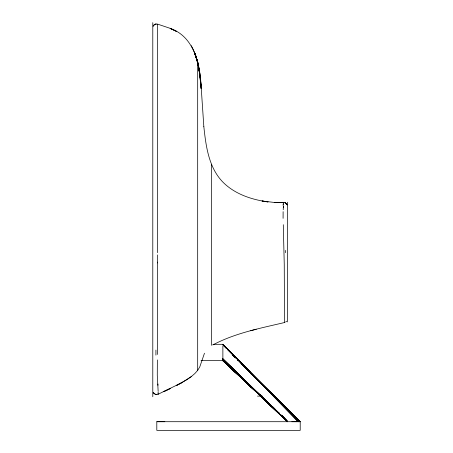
<?xml version="1.0" encoding="UTF-8"?>
<svg xmlns="http://www.w3.org/2000/svg" width="453" height="453" viewBox="0 0 453 453"><rect width="100%" height="100%" fill="white"/><g stroke="black" fill="none" stroke-linecap="round" stroke-linejoin="round"><path stroke-width="0.68" d="M164.818 421.703L156.806 421.709L156.806 430.35L300.209 430.35L300.209 421.709L291.879 421.715M157.378 354.467L157.531 262.128M157.542 252.672L157.565 24.117L170.152 28.335L176.217 31.263L170.152 28.392C193.776 36.433 199.875 63.454 201.07 85.572L203.839 126.727M157.361 359.92L157.276 375.22L158.137 391.041M283.533 202.848C283.906 201.449 287.055 203.878 287.185 204.841C283.408 201.211 285.231 202.378 287.191 204.869M283.119 211.664L283.085 218.352M283.21 209.728L283.385 206.443M284.507 322.326L284.49 322.536C260.198 328.283 235.016 333.091 212.808 344.954M156.8 24.009L154.309 24.7L153.137 26.161M204.479 353.215L199.745 366.958L197.684 370.35L194.869 373.515L191.228 376.653L181.812 382.689L158.108 394.257L155.453 394.393L153.193 392.502C153.046 393.991 158.023 394.863 155.453 394.393M153.148 26.11L154.309 24.7M285.639 322.055L286.63 321.2M191.228 376.653L186.846 379.705L176.217 385.611L181.812 382.694M250.707 330.735L256.256 329.223M250.939 373.351L300.169 421.715M213.006 344.308L222.876 344.308L298.465 421.709M201.019 360.599L222.876 360.599L258.64 393.799M257.502 396.12L262.383 396.12M297.355 421.709L156.806 421.709M297.842 421.709L299.863 421.709L237.372 359.331M283.629 202.701L274.331 202.491L283.629 202.701L274.331 202.457L262.049 200.99L268.08 201.947C251.857 199.682 235.266 194.292 223.346 182.576C208.703 167.961 205.928 146.194 203.839 126.63M222.876 360.594L262.757 397.643M264.314 399.093L267.423 401.975M269.49 403.906L270.526 404.863M272.598 406.788L273.635 407.751M259.733 394.761L262.27 397.168M264.405 399.093L267.451 401.981M270.883 405.339L269.337 403.9L271.364 405.814M272.434 406.788L275.532 409.671M263.193 398.119L222.876 360.582L268.17 402.921M274.048 408.232L272.53 406.788L274.082 408.232M263.221 398.125L222.876 360.594L267.712 402.44M279.495 413.521L277.949 412.071L279.461 413.515M283.097 416.89L281.556 415.446L283.578 417.372M269.258 403.889L271.319 405.814M275.441 409.665L272.349 406.777L275.492 409.671M281.63 415.446L282.661 416.409M276.794 411.092L222.876 360.469L276.828 411.103L222.876 360.469L268.148 402.915M279.393 413.51L277.819 412.066M281.523 415.441L284.495 418.329M222.876 360.214L279.269 413.498L222.876 360.441M280.713 414.937L285.866 419.778M222.876 360.378L279.207 413.498M281.132 415.412L286.726 420.741L280.673 414.937L286.302 420.259M222.876 360.299L279.139 413.487M279.501 413.946L222.876 360.061L287.615 421.709L222.876 360.005L287.615 421.709M281.03 415.395L287.661 421.709L281.058 415.401L287.179 421.222M287.502 421.709L222.876 359.948M157.599 24.094L157.752 24.502M222.876 359.75L287.468 421.709L222.876 359.444L287.389 421.709L222.876 358.838M222.876 359.529L287.468 421.709L222.876 359.603M222.876 359.365L287.378 421.709L222.876 358.906M222.876 359.189L287.361 421.709L222.876 359.002M222.876 359.274L287.366 421.709L222.876 359.099M252.157 374.846L250.645 373.482M255.186 377.808L253.669 376.324L254.682 377.332M253.663 376.143L300.124 421.709L253.657 376.103L300.096 421.709L256.698 379.269M300.101 421.709L253.663 376.183L300.101 421.709L253.669 376.284L255.186 377.785M250.639 373.323L252.151 374.761M246.087 368.606L248.102 370.588M250.628 373.091L253.148 375.554L250.622 373.051M250.634 373.17L252.644 375.095M244.416 366.828L245.418 367.819M246.421 368.827L249.926 372.27L243.912 366.296L249.92 372.247M246.426 368.867L249.931 372.304L246.432 368.906M246.081 368.583L248.097 370.571M242.899 365.203L249.903 372.145L243.907 366.25M237.378 359.608L238.374 360.599M299.886 421.709L240.877 363.068M232.378 354.659L234.881 357.145L233.38 355.696M241.891 364.172L249.886 372.077M242.395 364.688L249.897 372.128M237.378 359.591L238.374 360.582M236.375 358.334L227.876 349.852L236.29 358.334M237.78 359.829L299.388 421.709L222.876 344.439L298.64 421.709L222.876 344.325M222.876 344.308L298.227 421.709M191.228 45.634C198.069 57.825 199.801 71.959 201.07 85.657M196.387 58.596C199.445 67.248 200.056 76.523 201.07 85.572M196.172 57.939L195.09 54.649L197.684 62.463L199.745 73.324M195.09 54.23L197.684 62.259L199.745 73.443M194.869 53.426L197.684 62.259L199.745 73.641M194.869 53.188C198.969 64.53 200.016 76.602 201.07 88.533C200.113 76.597 198.878 64.547 194.869 53.188L197.684 62.321L199.745 73.89L197.684 62.271L194.869 53.284L197.684 62.271L197.684 370.344M284.484 322.536L284.252 264.337L283.289 224.699M158.057 393.867L158.103 394.257L158.142 391.805M287.462 202.219L287.462 321.93M222.876 346.132L222.876 358.77M211.613 164.53L211.613 345.345M152.791 22.656L152.791 396.749M157.429 254.92A294.597 0.617 -89.9 0 1 157.423 262.938M155.923 350.073A193.029 15.583 88.8 0 1 155.923 355.112M157.967 385.31A96.744 0.385 88.2 0 1 157.916 383.997M285.401 252.7A61.121 0.436 87.7 0 1 285.311 250.384M283.057 205.322A61.144 1.755 -90 0 1 283.17 204.088M283.397 205.77A52.469 0.368 -86 0 1 283.312 207.44M283.425 204.467A54.439 0.385 -86 0 1 283.606 202.78M155.124 24.241L154.275 24.756L155.124 24.241M156.002 24.003L155.079 24.292L156.002 24.003M170.152 388.589L163.703 391.658L170.152 388.589M283.55 202.468L274.331 202.61L283.55 202.468M267.27 401.97L222.876 360.577L267.242 401.964M267.332 401.97L264.258 399.087L267.361 401.975M270.43 404.863L269.427 403.9L270.464 404.863M276.925 411.109L269.201 403.883L276.891 411.109M284.909 418.81L280.809 414.948L284.909 418.81M252.151 374.699L250.634 373.215L252.151 374.722M299.96 421.709L250.905 373.136L299.971 421.709M234.875 357.123L232.378 354.642L234.875 357.106M226.375 348.351L222.876 344.858L226.353 348.351M197.684 62.265L195.09 54.309L197.684 62.31"/></g></svg>
